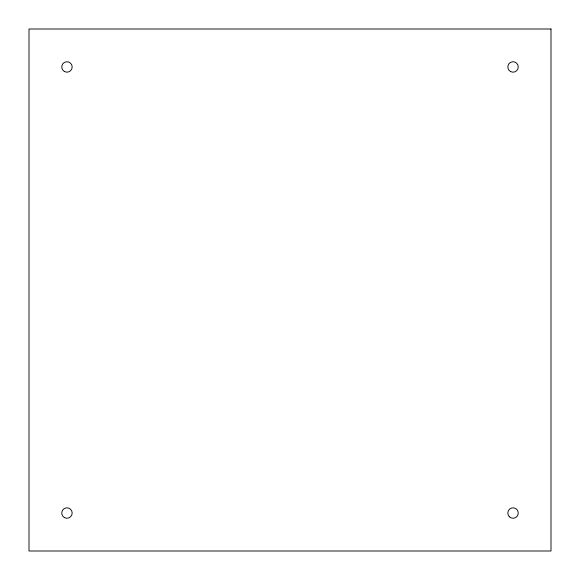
<?xml version="1.0" encoding="UTF-8"?>
<svg xmlns="http://www.w3.org/2000/svg" width="580" height="580" viewBox="0 0 580 580"><rect width="100%" height="100%" fill="white"/><g stroke="black" fill="none" stroke-linecap="round" stroke-linejoin="round"><path stroke-width="0.87" d="M551 29L29 29L29 551L551 551L551 29M64.351 517.556A5.22 5.22 0 0 0 72.181 513.039A5.22 5.22 0 0 0 64.351 508.515A5.22 5.22 0 0 0 64.351 517.556M509.349 516.729A5.22 5.22 0 0 0 518.078 514.387A5.22 5.22 0 0 0 511.683 507.993A5.22 5.22 0 0 0 509.349 516.729M510.429 71.485A5.22 5.22 0 0 0 518.259 66.961A5.22 5.22 0 0 0 510.429 62.444A5.22 5.22 0 0 0 510.429 71.485M64.351 71.485A5.22 5.22 0 0 0 72.181 66.961A5.22 5.22 0 0 0 64.351 62.444A5.22 5.22 0 0 0 64.351 71.485"/></g></svg>
